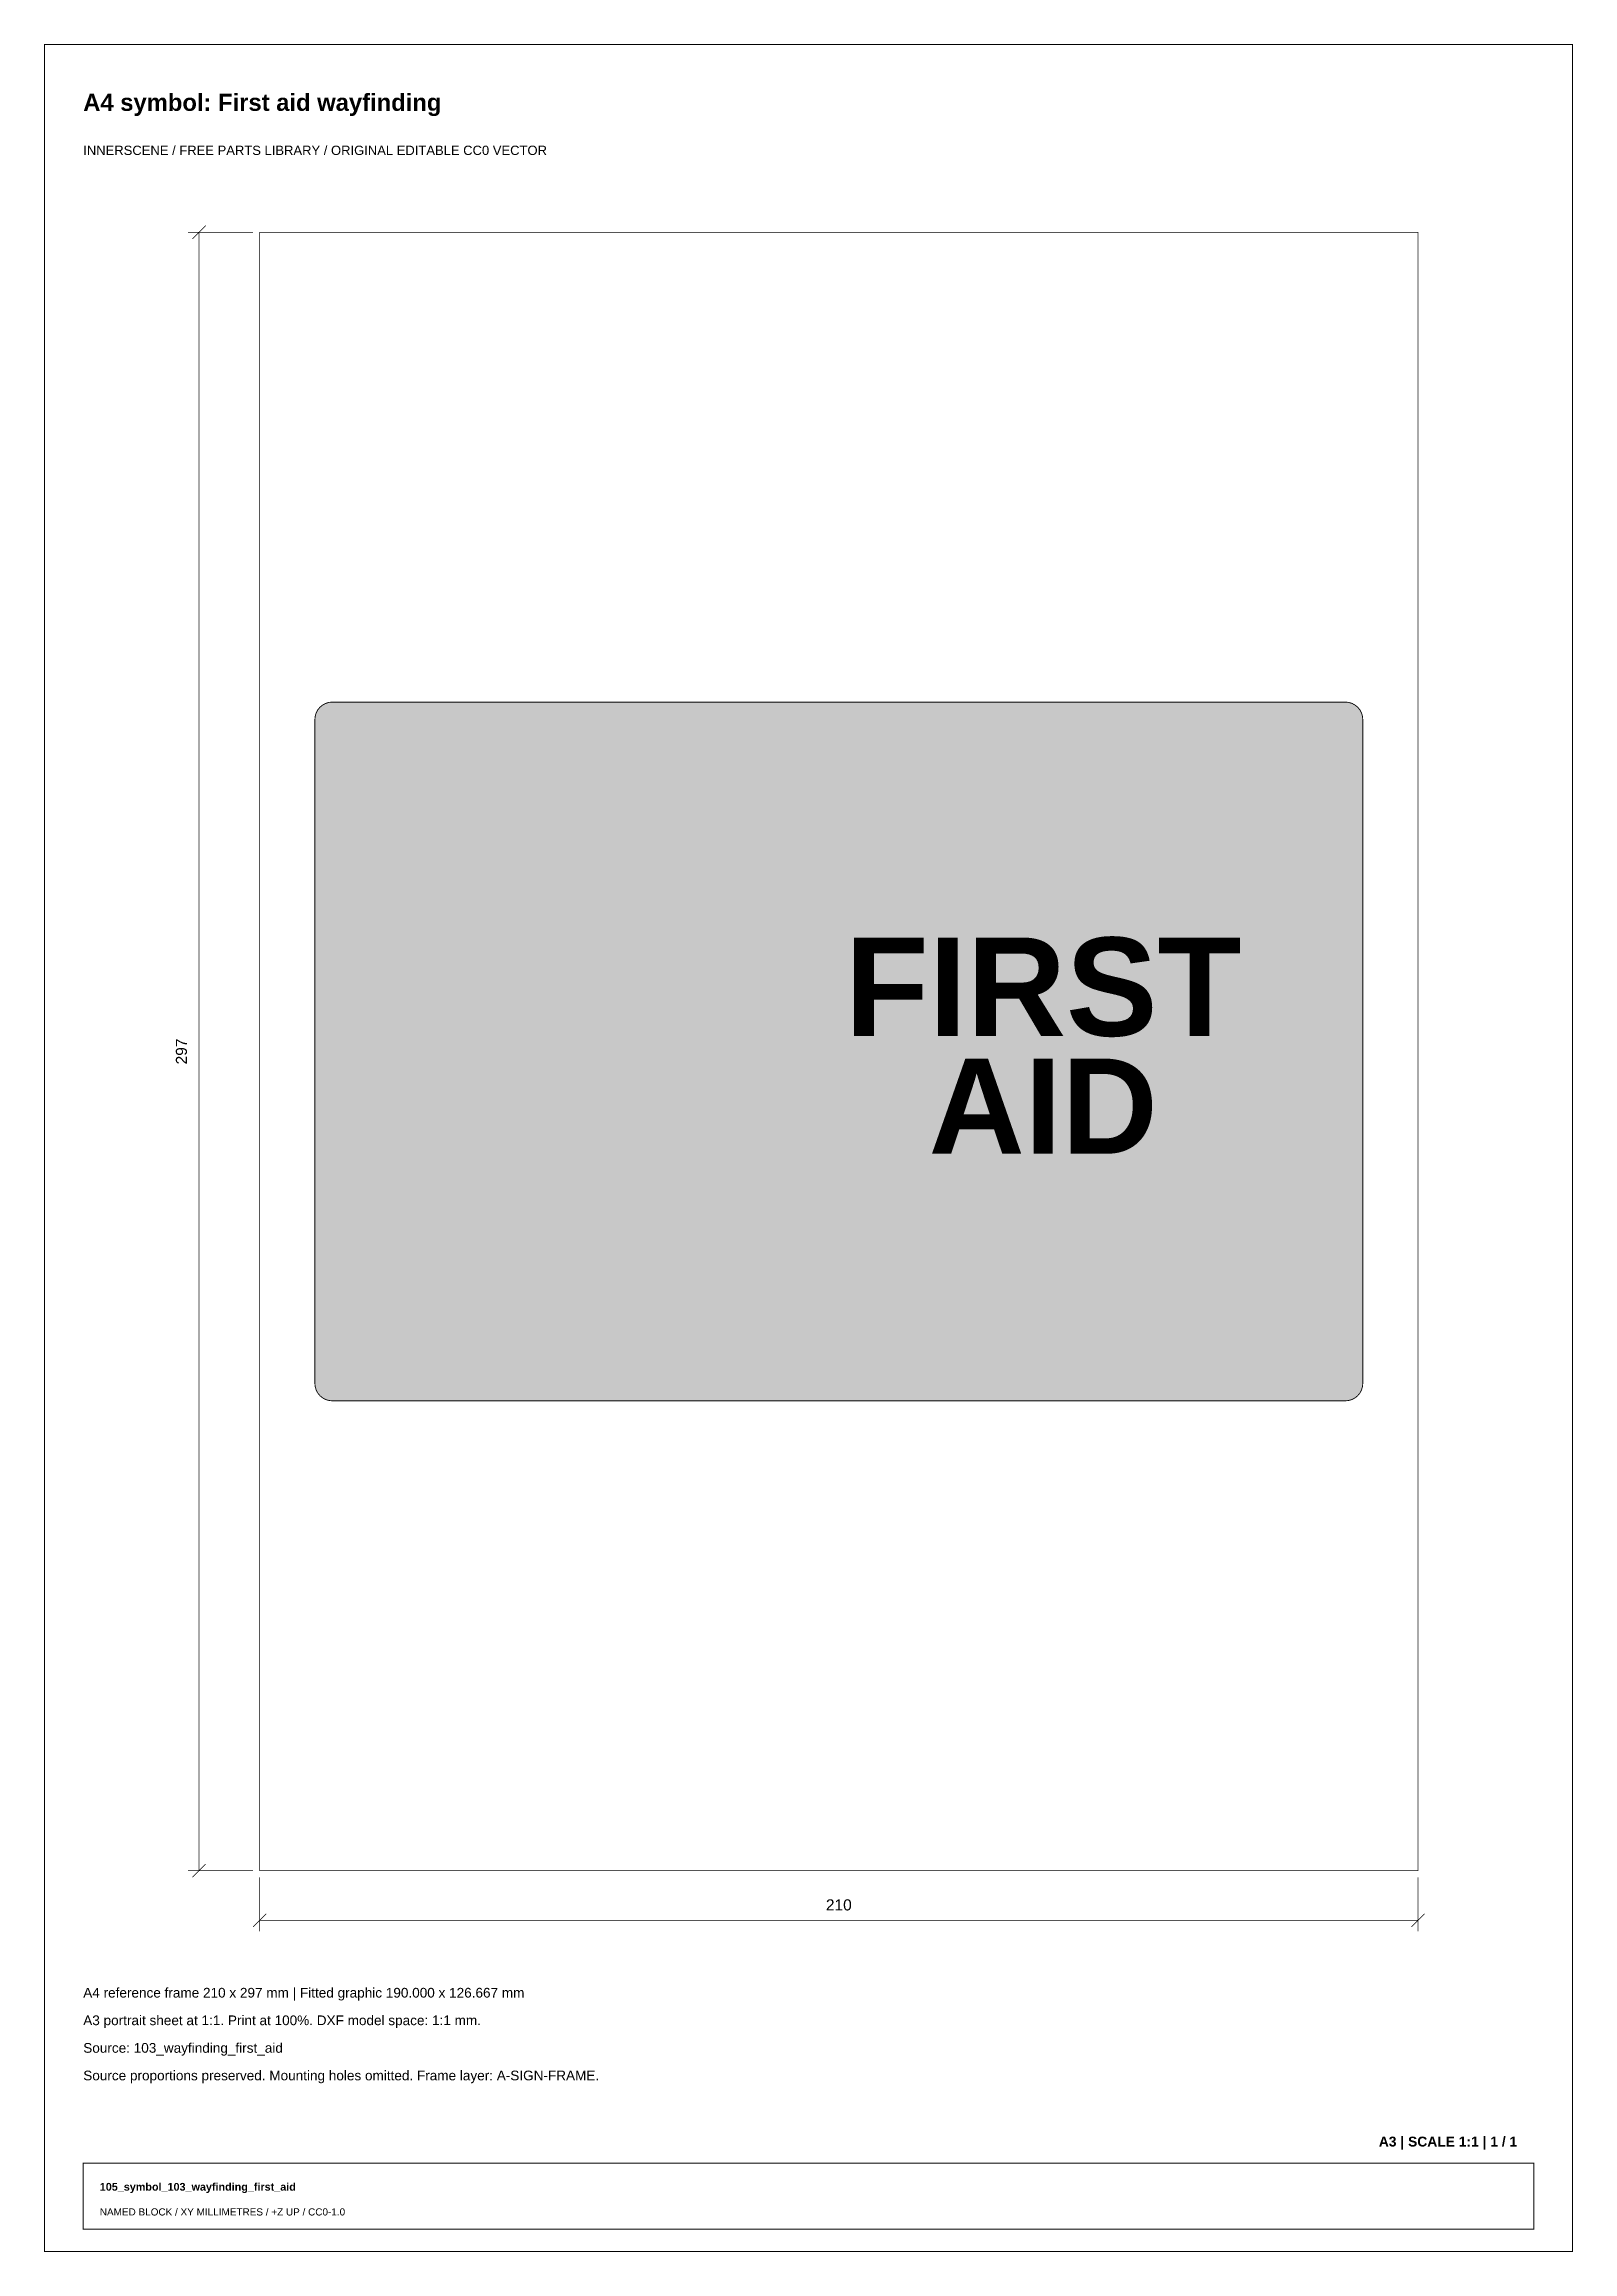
# Paper-space layout 'Layout1' of a CAD drawing. Header units: millimetres. Extents: x 10 to 287, y 10 to 410.
import ezdxf
from ezdxf.enums import TextEntityAlignment as Align

# ---------------------------------------------------------------- set-up
doc = ezdxf.new("R2010")
doc.units = ezdxf.units.MM
for name, color, linetype, lineweight, true_color in [('A-ANNO-BORDER', 7, 'Continuous', 18, 0x8c9ca5), ('A-ANNO-DIMS', 7, 'Continuous', 13, 0x516c7c), ('A-ANNO-TEXT', 7, 'Continuous', 18, 0x203446), ('A-SIGN', 7, 'Continuous', 25, 0x20252b), ('A-SIGN-FRAME', 7, 'Continuous', 13, 0xb4c0c7), ('A-SIGN-PICTOGRAM', 7, 'Continuous', 18, 0x111111)]:
    doc.layers.add(name, color=color, linetype=linetype, lineweight=lineweight, true_color=true_color)
doc.styles.add('SIGN_BOLD', font='arialbd.ttf')
doc.styles.add('SIGN_REGULAR', font='arial.ttf')

psp = doc.layouts.get("Layout1")

# ---------------------------------------------------------------- hatches: boundary and pattern name
at = {"layer": 'A-SIGN-PICTOGRAM', "true_color": 0xffffff}
for points in [[(245.83, 290.83), (246.45, 290.77), (247.05, 290.59), (247.59, 290.3), (248.07, 289.91), (248.47, 289.43), (248.76, 288.88), (248.94, 288.28), (249, 287.67), (249, 167.33), (248.94, 166.72), (248.76, 166.12), (248.47, 165.57), (248.07, 165.09), (247.59, 164.7), (247.05, 164.41), (246.45, 164.23), (245.83, 164.17), (62.17, 164.17), (61.55, 164.23), (60.95, 164.41), (60.41, 164.7), (59.93, 165.09), (59.53, 165.57), (59.24, 166.12), (59.06, 166.72), (59, 167.33), (59, 287.67), (59.06, 288.28), (59.24, 288.88), (59.53, 289.43), (59.93, 289.91), (60.41, 290.3), (60.95, 290.59), (61.55, 290.77), (62.17, 290.83)], [(94.01, 256.77), (114.24, 256.77), (114.24, 205.51), (94.01, 205.51)], [(78.49, 241.26), (129.76, 241.26), (129.76, 221.02), (78.49, 221.02)]]:
    psp.add_hatch(color=7, dxfattribs=at).paths.add_polyline_path(points)
at = {"layer": 'A-SIGN-PICTOGRAM', "true_color": 0x008649}
psp.add_hatch(color=7, dxfattribs=at).paths.add_polyline_path([(63.18, 286.65), (244.82, 286.65), (244.82, 168.35), (63.18, 168.35)])

# ---------------------------------------------------------------- linework, layer by layer
at = {"layer": 'A-ANNO-BORDER', "true_color": 0x8c9ca5, "const_width": 0.18}
for points in [[(10, 10), (287, 10), (287, 410), (10, 410)], [(17, 14), (280, 14), (280, 26), (17, 26)]]:
    psp.add_lwpolyline(points, close=True, dxfattribs=at)
at = {"layer": 'A-ANNO-DIMS', "true_color": 0x516c7c, "const_width": 0.13}
for points in [[(36.8, 374.8), (39.2, 377.2)], [(47.8, 376), (36, 376)], [(38, 79), (38, 376)], [(36.8, 77.8), (39.2, 80.2)], [(47.8, 79), (36, 79)], [(49, 77.8), (49, 68)], [(259, 77.8), (259, 68)], [(47.8, 68.8), (50.2, 71.2)], [(49, 70), (259, 70)], [(257.8, 68.8), (260.2, 71.2)]]:
    psp.add_lwpolyline(points, dxfattribs=at)
at = {"layer": 'A-SIGN', "true_color": 0x38434b, "const_width": 0.158}
psp.add_lwpolyline([(245.83, 164.17), (246.45, 164.23), (247.05, 164.41), (247.59, 164.7), (248.07, 165.09), (248.47, 165.57), (248.76, 166.12), (248.94, 166.72), (249, 167.33), (249, 287.67), (248.94, 288.28), (248.76, 288.88), (248.47, 289.43), (248.07, 289.91), (247.59, 290.3), (247.05, 290.59), (246.45, 290.77), (245.83, 290.83), (62.17, 290.83), (61.55, 290.77), (60.95, 290.59), (60.41, 290.3), (59.93, 289.91), (59.53, 289.43), (59.24, 288.88), (59.06, 288.28), (59, 287.67), (59, 167.33), (59.06, 166.72), (59.24, 166.12), (59.53, 165.57), (59.93, 165.09), (60.41, 164.7), (60.95, 164.41), (61.55, 164.23), (62.17, 164.17)], close=True, dxfattribs=at)
at = {"layer": 'A-SIGN-FRAME', "true_color": 0xb4c0c7, "const_width": 0.13}
psp.add_lwpolyline([(49, 79), (259, 79), (259, 376), (49, 376)], close=True, dxfattribs=at)

# ---------------------------------------------------------------- texts
at = {"layer": 'A-ANNO-TEXT', "true_color": 0x203446}
for s, height, style, p in [('A4 symbol: First aid wayfinding', 3.0874, 'SIGN_BOLD', (17, 398)), ('INNERSCENE / FREE PARTS LIBRARY / ORIGINAL EDITABLE CC0 VECTOR', 1.6873, 'SIGN_REGULAR', (17, 390)), ('A4 reference frame 210 x 297 mm | Fitted graphic 190.000 x 126.667 mm', 1.7591, 'SIGN_REGULAR', (17, 56)), ('A3 portrait sheet at 1:1. Print at 100%. DXF model space: 1:1 mm.', 1.7591, 'SIGN_REGULAR', (17, 51)), ('Source: 103_wayfinding_first_aid', 1.7591, 'SIGN_REGULAR', (17, 46)), ('Source proportions preserved. Mounting holes omitted. Frame layer: A-SIGN-FRAME.', 1.7591, 'SIGN_REGULAR', (17, 41)), ('105_symbol_103_wayfinding_first_aid', 1.4001, 'SIGN_BOLD', (20, 21)), ('NAMED BLOCK / XY MILLIMETRES / +Z UP / CC0-1.0', 1.2924, 'SIGN_REGULAR', (20, 16.5))]:
    psp.add_text(s, height=height, dxfattribs=dict(at, style=style)).set_placement(p)
at = {"layer": 'A-ANNO-TEXT', "true_color": 0xffffff, "style": 'SIGN_BOLD'}
for s, height, p in [('FIRST', 17.812, (191.05, 230.33)), ('AID', 17.256, (191.05, 208.96))]:
    psp.add_text(s, height=height, dxfattribs=at).set_placement(p, align=Align.CENTER)
at = {"layer": 'A-ANNO-TEXT', "true_color": 0x203446, "style": 'SIGN_REGULAR'}
psp.add_text('297', height=2.01, rotation=90, dxfattribs=at).set_placement((35.8, 227.5), align=Align.CENTER)
psp.add_text('210', height=2.01, dxfattribs=at).set_placement((154, 71.8), align=Align.CENTER)
at = {"layer": 'A-ANNO-TEXT', "true_color": 0x203446, "style": 'SIGN_BOLD'}
psp.add_text('A3 | SCALE 1:1 | 1 / 1', height=1.795, dxfattribs=at).set_placement((277, 29), align=Align.RIGHT)

doc.saveas('drawing.dxf')
